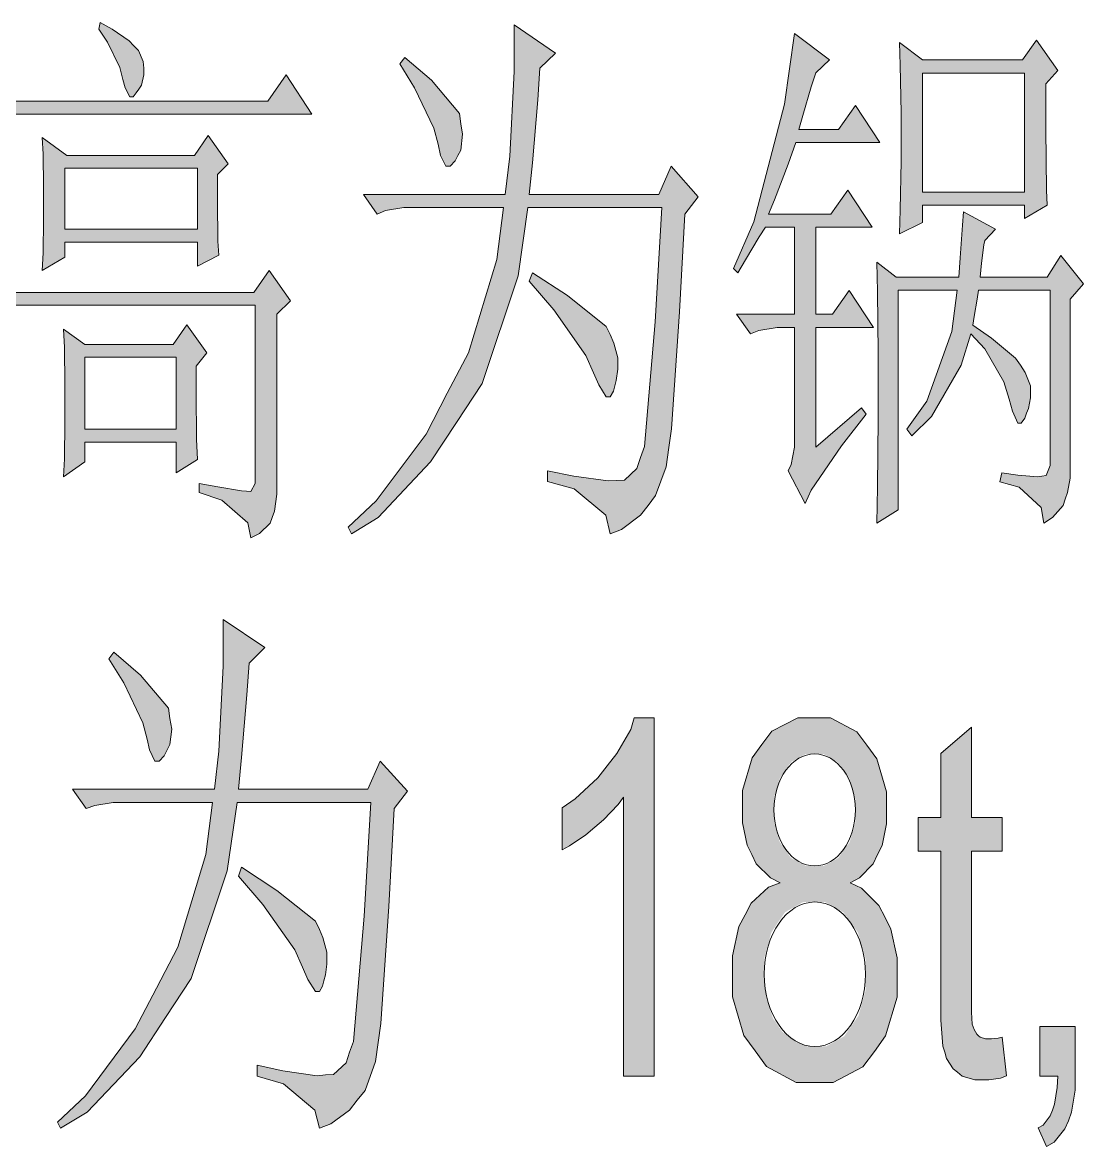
# Model space of a CAD drawing. Header units: millimetres. Extents: x 0 to 414, y 0 to 292.
# Drawn here: x 78.97 to 87.39, y 96.9 to 105.82 of the extents above; entities that cross this region are included whole.
import ezdxf

# ---------------------------------------------------------------- set-up
doc = ezdxf.new("R2010")
doc.units = ezdxf.units.MM

msp = doc.modelspace()

# ---------------------------------------------------------------- hatches: boundary and pattern name
h = msp.add_hatch(color=0)
h.dxf.hatch_style = 2
h.paths.add_polyline_path([(79.579611, 105.762778), (79.590194, 105.815694), (79.685444, 105.762778), (79.8195, 105.671056), (79.854778, 105.63225), (79.893583, 105.593444), (79.932389, 105.50525), (79.935917, 105.452333), (79.935917, 105.399417), (79.918278, 105.318278), (79.897111, 105.286528), (79.875944, 105.258306), (79.85125, 105.226556), (79.826556, 105.226556), (79.78775, 105.297111), (79.770111, 105.364139), (79.745417, 105.459389), (79.650167, 105.660472)])
h = msp.add_hatch(color=0)
h.dxf.hatch_style = 2
h.paths.add_polyline_path([(82.874556, 105.798056), (83.202639, 105.572278), (83.079167, 105.452333), (83.061528, 105.201861), (83.019194, 104.700917), (82.9945, 104.450444), (84.021083, 104.450444), (84.119861, 104.676222), (84.335056, 104.432806), (84.229222, 104.295222), (84.186889, 103.519111), (84.123389, 102.591306), (84.102222, 102.443139), (84.081056, 102.291444), (83.996389, 102.062139), (83.936417, 101.984528), (83.876444, 101.906917), (83.72475, 101.794028), (83.636556, 101.75875), (83.601278, 101.906917), (83.350806, 102.115056), (83.139139, 102.175028), (83.139139, 102.259694), (83.347278, 102.217361), (83.618917, 102.178556), (83.682417, 102.182083), (83.749444, 102.185611), (83.848222, 102.277333), (83.876444, 102.365528), (83.908194, 102.450194), (83.992861, 103.4415), (84.045778, 104.348139), (82.983917, 104.348139), (82.906306, 103.804861), (82.620556, 102.951139), (82.415944, 102.640694), (82.211333, 102.33025), (81.795056, 101.889278), (81.583389, 101.75875), (81.558694, 101.811667), (81.780944, 102.019806), (82.176056, 102.548972), (82.341861, 102.873528), (82.511194, 103.194556), (82.736972, 103.935389), (82.789889, 104.348139), (82.077278, 104.348139), (81.999667, 104.348139), (81.855028, 104.323444), (81.788, 104.295222), (81.678639, 104.450444), (82.804, 104.450444), (82.839278, 104.753833), (82.874556, 105.427639)])
h = msp.add_hatch(color=0)
h.dxf.hatch_style = 2
h.paths.add_polyline_path([(85.266389, 102.446667), (85.62975, 102.757111), (85.665028, 102.707722), (85.471, 102.45725), (85.231111, 102.104472), (85.181722, 101.998639), (85.047667, 102.259694), (85.072361, 102.309083), (85.097056, 102.446667), (85.097056, 102.534861), (85.097056, 103.395639), (85.037083, 103.395639), (84.959472, 103.395639), (84.814833, 103.370944), (84.747806, 103.34625), (84.638444, 103.501472), (85.097056, 103.501472), (85.097056, 104.192917), (84.86775, 104.192917), (84.818361, 104.115306), (84.709, 103.931861), (84.649028, 103.829556), (84.61375, 103.864833), (84.776028, 104.23525), (85.019444, 105.166583), (85.097056, 105.7275), (85.37575, 105.519361), (85.266389, 105.417056), (85.231111, 105.304167), (85.164083, 105.078389), (85.132333, 104.9655), (85.446306, 104.9655), (85.580361, 105.156), (85.774389, 104.863194), (85.107639, 104.863194), (85.047667, 104.690333), (84.938306, 104.408111), (84.892444, 104.295222), (85.386333, 104.295222), (85.520389, 104.485722), (85.714417, 104.192917), (85.266389, 104.192917), (85.266389, 103.501472), (85.400444, 103.501472), (85.530972, 103.688444), (85.725, 103.395639), (85.266389, 103.395639)])
h = msp.add_hatch(color=0)
h.paths.add_polyline_path([(86.920917, 104.365778), (86.113056, 104.365778), (86.113056, 104.228194), (85.929611, 104.14), (85.936667, 104.3305), (85.943722, 104.715028), (85.943722, 104.905528), (85.943722, 105.099556), (85.936667, 105.477028), (85.929611, 105.656944), (86.113056, 105.519361), (86.906806, 105.519361), (87.016167, 105.674583), (87.1855, 105.434694), (87.09025, 105.328861), (87.09025, 104.969028), (87.097306, 104.485722), (87.100833, 104.365778), (86.920917, 104.259944)])
h.paths.add_polyline_path([(86.113056, 105.413528), (86.113056, 104.468083), (86.920917, 104.468083), (86.920917, 105.413528)])
h = msp.add_hatch(color=0)
h.dxf.hatch_style = 2
h.paths.add_polyline_path([(82.006722, 105.537), (82.218389, 105.357083), (82.440639, 105.0925), (82.451222, 105.011361), (82.465333, 104.930222), (82.451222, 104.803222), (82.426528, 104.760889), (82.405361, 104.718556), (82.366556, 104.676222), (82.355972, 104.676222), (82.331278, 104.676222), (82.288944, 104.760889), (82.271306, 104.849083), (82.236028, 104.976083), (82.084333, 105.297111), (81.967917, 105.487611)])
h = msp.add_hatch(color=0)
h.dxf.hatch_style = 2
h.paths.add_polyline_path([(78.514222, 105.191278), (80.920167, 105.191278), (81.064806, 105.399417), (81.269417, 105.088972), (78.912861, 105.088972), (78.83525, 105.088972), (78.690611, 105.064278), (78.623583, 105.036056)])
h = msp.add_hatch(color=0)
h.paths.add_polyline_path([(79.131583, 103.847194), (79.138639, 103.988306), (79.142167, 104.252889), (79.142167, 104.383417), (79.142167, 104.513944), (79.138639, 104.771472), (79.131583, 104.902), (79.325611, 104.760889), (80.338083, 104.760889), (80.447444, 104.919639), (80.606194, 104.693861), (80.521528, 104.609194), (80.521528, 104.401056), (80.525056, 104.080028), (80.532111, 103.970667), (80.362778, 103.882472), (80.362778, 104.072972), (79.3115, 104.072972), (79.3115, 103.953028)])
h.paths.add_polyline_path([(79.3115, 104.658583), (79.3115, 104.175278), (80.362778, 104.175278), (80.362778, 104.658583)])
h = msp.add_hatch(color=0)
h.dxf.hatch_style = 2
h.paths.add_polyline_path([(86.437611, 104.312861), (86.691611, 104.175278), (86.606944, 104.087083), (86.599889, 104.051806), (86.58225, 103.907167), (86.571667, 103.794278), (87.100833, 103.794278), (87.210194, 103.967139), (87.390111, 103.741361), (87.284278, 103.621417), (87.284278, 102.259694), (87.284278, 102.199722), (87.263111, 102.086833), (87.245472, 102.033917), (87.227833, 101.984528), (87.143167, 101.889278), (87.076139, 101.843417), (87.054972, 101.966889), (86.878583, 102.129167), (86.726889, 102.1715), (86.741, 102.242056), (86.868, 102.224417), (87.02675, 102.210306), (87.0585, 102.217361), (87.093778, 102.220889), (87.125528, 102.302028), (87.125528, 102.379639), (87.125528, 103.691972), (86.557556, 103.691972), (86.546972, 103.621417), (86.522278, 103.483833), (86.511694, 103.413278), (86.659861, 103.310972), (86.850361, 103.152222), (86.889167, 103.095778), (86.927972, 103.039333), (86.970306, 102.9335), (86.970306, 102.880583), (86.970306, 102.83825), (86.952667, 102.753583), (86.938556, 102.714778), (86.924444, 102.675972), (86.896222, 102.637167), (86.885639, 102.637167), (86.868, 102.637167), (86.825667, 102.732417), (86.800972, 102.827667), (86.758639, 102.96525), (86.606944, 103.226306), (86.497583, 103.34625), (86.419972, 103.095778), (86.183611, 102.690083), (86.028389, 102.534861), (85.989583, 102.587778), (86.148333, 102.810028), (86.345889, 103.363889), (86.388222, 103.691972), (85.919028, 103.691972), (85.919028, 101.94925), (85.749694, 101.843417), (85.75675, 102.129167), (85.760278, 102.672444), (85.760278, 102.9335), (85.760278, 103.191028), (85.75675, 103.681389), (85.749694, 103.914222), (85.904917, 103.794278), (86.402333, 103.794278), (86.412917, 103.9495), (86.430556, 104.207028)])
h = msp.add_hatch(color=0)
h.dxf.hatch_style = 2
h.paths.add_polyline_path([(80.376889, 102.157389), (80.525056, 102.132694), (80.712028, 102.100944), (80.750833, 102.097417), (80.786111, 102.093889), (80.821389, 102.157389), (80.821389, 102.227944), (80.821389, 103.572028), (78.902278, 103.572028), (78.902278, 101.899861), (78.732944, 101.776389), (78.74, 102.037444), (78.743528, 102.548972), (78.743528, 102.802972), (78.743528, 103.056972), (78.74, 103.572028), (78.732944, 103.829556), (78.902278, 103.674333), (80.810806, 103.674333), (80.93075, 103.847194), (81.100083, 103.607306), (80.990722, 103.501472), (80.990722, 102.157389), (80.990722, 102.072722), (80.973083, 101.938667), (80.955444, 101.889278), (80.937806, 101.843417), (80.853139, 101.762278), (80.786111, 101.727), (80.761417, 101.846944), (80.556806, 102.026861), (80.376889, 102.086833)])
h = msp.add_hatch(color=0)
h.dxf.hatch_style = 2
h.paths.add_polyline_path([(83.019194, 103.829556), (83.297889, 103.649639), (83.604806, 103.402694), (83.636556, 103.339194), (83.664778, 103.272167), (83.696528, 103.15575), (83.696528, 103.106361), (83.696528, 103.064028), (83.682417, 102.975833), (83.671833, 102.9335), (83.66125, 102.891167), (83.636556, 102.845306), (83.622444, 102.845306), (83.604806, 102.845306), (83.544833, 102.940556), (83.5025, 103.035806), (83.442528, 103.173389), (83.188528, 103.53675), (82.9945, 103.762528)])
h = msp.add_hatch(color=0)
h.paths.add_polyline_path([(80.352194, 103.088722), (80.352194, 102.880583), (80.355722, 102.510167), (80.362778, 102.347889), (80.193444, 102.242056), (80.193444, 102.485472), (79.47025, 102.485472), (79.47025, 102.33025), (79.300917, 102.210306), (79.307972, 102.354944), (79.3115, 102.64775), (79.3115, 102.795917), (79.3115, 102.944083), (79.307972, 103.236889), (79.300917, 103.381528), (79.47025, 103.261583), (80.16875, 103.261583), (80.278111, 103.416806), (80.436861, 103.194556)])
h.paths.add_polyline_path([(79.47025, 103.159278), (79.47025, 102.587778), (80.193444, 102.587778), (80.193444, 103.159278)])
h = msp.add_hatch(color=0)
h.dxf.hatch_style = 2
h.paths.add_polyline_path([(80.567389, 101.077889), (80.895472, 100.855639), (80.772, 100.732167), (80.754361, 100.481694), (80.712028, 99.984278), (80.687333, 99.733806), (81.713917, 99.733806), (81.812694, 99.956056), (82.027889, 99.716167), (81.922056, 99.578583), (81.879722, 98.802472), (81.816222, 97.874667), (81.795056, 97.722972), (81.773889, 97.571278), (81.69275, 97.341972), (81.62925, 97.264361), (81.569278, 97.18675), (81.421111, 97.077389), (81.329389, 97.042111), (81.294111, 97.18675), (81.043639, 97.394889), (80.8355, 97.454861), (80.8355, 97.543056), (81.040111, 97.497194), (81.31175, 97.458389), (81.378778, 97.465444), (81.442278, 97.468972), (81.541056, 97.560694), (81.569278, 97.645361), (81.601028, 97.730028), (81.685694, 98.724861), (81.738611, 99.627972), (80.67675, 99.627972), (80.599139, 99.084694), (80.313389, 98.230972), (80.108778, 97.920528), (79.904167, 97.610083), (79.487889, 97.169111), (79.276222, 97.042111), (79.251528, 97.0915), (79.473778, 97.299639), (79.868889, 97.832333), (80.038222, 98.153361), (80.207556, 98.477917), (80.429806, 99.215222), (80.482722, 99.627972), (79.770111, 99.627972), (79.6925, 99.627972), (79.547861, 99.603278), (79.480833, 99.578583), (79.371472, 99.733806), (80.496833, 99.733806), (80.532111, 100.033667), (80.567389, 100.707472)])
h = msp.add_hatch(color=0)
h.dxf.hatch_style = 2
h.paths.add_polyline_path([(79.699556, 100.820361), (79.911222, 100.636917), (80.133472, 100.375861), (80.144056, 100.294722), (80.158167, 100.210056), (80.144056, 100.086583), (80.122889, 100.04425), (80.098194, 99.998389), (80.059389, 99.956056), (80.048806, 99.956056), (80.024111, 99.956056), (79.981778, 100.04425), (79.964139, 100.128917), (79.928861, 100.259444), (79.777167, 100.576944), (79.66075, 100.767444)])
h = msp.add_hatch(color=0)
h.dxf.hatch_style = 2
h.paths.add_polyline_path([(83.985806, 97.454861), (83.742389, 97.454861), (83.742389, 99.670306), (83.700056, 99.610333), (83.583639, 99.490389), (83.513083, 99.430417), (83.442528, 99.370444), (83.312, 99.28225), (83.255556, 99.2505), (83.255556, 99.585639), (83.357861, 99.656194), (83.537778, 99.822), (83.611861, 99.91725), (83.689472, 100.016028), (83.798833, 100.206528), (83.827056, 100.29825), (83.985806, 100.29825)])
h = msp.add_hatch(color=0)
h.paths.add_polyline_path([(84.984167, 98.989444), (84.906556, 99.02825), (84.793667, 99.141139), (84.758389, 99.215222), (84.723111, 99.289306), (84.684306, 99.465694), (84.684306, 99.568), (84.684306, 99.723222), (84.761917, 99.98075), (84.839528, 100.086583), (84.917139, 100.192417), (85.125278, 100.29825), (85.252278, 100.29825), (85.382806, 100.29825), (85.590944, 100.188889), (85.672083, 100.083056), (85.749694, 99.973694), (85.827306, 99.712639), (85.827306, 99.557417), (85.827306, 99.458639), (85.792028, 99.285778), (85.75675, 99.215222), (85.721472, 99.141139), (85.612111, 99.02825), (85.538028, 98.989444), (85.62975, 98.947111), (85.767333, 98.809528), (85.816722, 98.714278), (85.862583, 98.622556), (85.911972, 98.39325), (85.911972, 98.262722), (85.911972, 98.082806), (85.82025, 97.775889), (85.732056, 97.652417), (85.640333, 97.528944), (85.403972, 97.405472), (85.259333, 97.405472), (85.111167, 97.405472), (84.874806, 97.532472), (84.786611, 97.655944), (84.694889, 97.779417), (84.606694, 98.086333), (84.606694, 98.273306), (84.606694, 98.410889), (84.656083, 98.643722), (84.705472, 98.735444), (84.754861, 98.827167), (84.892444, 98.954167)])
h.paths.add_polyline_path([(84.857167, 98.273306), (84.857167, 98.195694), (84.881861, 98.054583), (84.903028, 97.984028), (84.927722, 97.913472), (85.001806, 97.807639), (85.051194, 97.768833), (85.100583, 97.730028), (85.202889, 97.691222), (85.259333, 97.691222), (85.347528, 97.691222), (85.492167, 97.772361), (85.548611, 97.8535), (85.605056, 97.934639), (85.6615, 98.135722), (85.6615, 98.259194), (85.6615, 98.386194), (85.601528, 98.594333), (85.545083, 98.675472), (85.485111, 98.756611), (85.340472, 98.83775), (85.252278, 98.83775), (85.167611, 98.83775), (85.022972, 98.756611), (84.966528, 98.675472), (84.913611, 98.594333), (84.857167, 98.39325)])
h.paths.add_polyline_path([(84.934778, 99.578583), (84.934778, 99.476278), (84.980639, 99.314), (85.0265, 99.2505), (85.068833, 99.187), (85.188778, 99.1235), (85.259333, 99.1235), (85.329889, 99.1235), (85.446306, 99.187), (85.488639, 99.2505), (85.5345, 99.310472), (85.580361, 99.465694), (85.580361, 99.557417), (85.580361, 99.656194), (85.5345, 99.814944), (85.488639, 99.881972), (85.442778, 99.945472), (85.326361, 100.0125), (85.255806, 100.0125), (85.188778, 100.0125), (85.072361, 99.949), (85.0265, 99.8855), (84.980639, 99.818472), (84.934778, 99.666778)])
h = msp.add_hatch(color=0)
h.dxf.hatch_style = 2
h.paths.add_polyline_path([(86.744528, 97.765306), (86.779806, 97.458389), (86.730417, 97.44075), (86.638694, 97.426639), (86.596361, 97.426639), (86.529333, 97.426639), (86.427028, 97.454861), (86.39175, 97.486611), (86.356472, 97.514833), (86.303556, 97.595972), (86.289444, 97.645361), (86.275333, 97.69475), (86.257694, 97.899361), (86.257694, 98.054583), (86.257694, 99.239917), (86.077778, 99.239917), (86.077778, 99.508028), (86.257694, 99.508028), (86.257694, 100.016028), (86.501111, 100.224167), (86.501111, 99.508028), (86.744528, 99.508028), (86.744528, 99.239917), (86.501111, 99.239917), (86.501111, 98.036944), (86.501111, 97.962861), (86.508167, 97.867611), (86.515222, 97.846444), (86.522278, 97.825278), (86.543444, 97.79), (86.557556, 97.775889), (86.571667, 97.765306), (86.614, 97.751194), (86.638694, 97.751194), (86.659861, 97.751194), (86.712778, 97.75825)])
h = msp.add_hatch(color=0)
h.dxf.hatch_style = 2
h.paths.add_polyline_path([(80.712028, 99.112917), (80.990722, 98.929472), (81.297639, 98.686056), (81.329389, 98.619028), (81.357611, 98.555528), (81.389361, 98.439111), (81.389361, 98.386194), (81.389361, 98.343861), (81.378778, 98.259194), (81.364667, 98.213333), (81.354083, 98.171), (81.329389, 98.128667), (81.315278, 98.128667), (81.297639, 98.128667), (81.237667, 98.223917), (81.195333, 98.319167), (81.135361, 98.45675), (80.881361, 98.816583), (80.687333, 99.042361)])
h = msp.add_hatch(color=0)
h.dxf.hatch_style = 2
h.paths.add_polyline_path([(87.044389, 97.454861), (87.044389, 97.849972), (87.323083, 97.849972), (87.323083, 97.454861), (87.323083, 97.3455), (87.294861, 97.169111), (87.270167, 97.102083), (87.241944, 97.038583), (87.157278, 96.93275), (87.097306, 96.897472), (87.030278, 97.045639), (87.069083, 97.066806), (87.125528, 97.140889), (87.143167, 97.18675), (87.160806, 97.232611), (87.181972, 97.366667), (87.1855, 97.454861)])

# ---------------------------------------------------------------- linework, layer by layer
at = {"color": 0, "lineweight": 0}
for points in [[(79.579611, 105.762778), (79.590194, 105.815694), (79.685444, 105.762778), (79.8195, 105.671056), (79.854778, 105.63225), (79.893583, 105.593444), (79.932389, 105.50525), (79.935917, 105.452333), (79.935917, 105.399417), (79.918278, 105.318278), (79.897111, 105.286528), (79.875944, 105.258306), (79.85125, 105.226556), (79.826556, 105.226556), (79.78775, 105.297111), (79.770111, 105.364139), (79.745417, 105.459389), (79.650167, 105.660472)], [(82.874556, 105.798056), (83.202639, 105.572278), (83.079167, 105.452333), (83.061528, 105.201861), (83.019194, 104.700917), (82.9945, 104.450444), (84.021083, 104.450444), (84.119861, 104.676222), (84.335056, 104.432806), (84.229222, 104.295222), (84.186889, 103.519111), (84.123389, 102.591306), (84.102222, 102.443139), (84.081056, 102.291444), (83.996389, 102.062139), (83.936417, 101.984528), (83.876444, 101.906917), (83.72475, 101.794028), (83.636556, 101.75875), (83.601278, 101.906917), (83.350806, 102.115056), (83.139139, 102.175028), (83.139139, 102.259694), (83.347278, 102.217361), (83.618917, 102.178556), (83.682417, 102.182083), (83.749444, 102.185611), (83.848222, 102.277333), (83.876444, 102.365528), (83.908194, 102.450194), (83.992861, 103.4415), (84.045778, 104.348139), (82.983917, 104.348139), (82.906306, 103.804861), (82.620556, 102.951139), (82.415944, 102.640694), (82.211333, 102.33025), (81.795056, 101.889278), (81.583389, 101.75875), (81.558694, 101.811667), (81.780944, 102.019806), (82.176056, 102.548972), (82.341861, 102.873528), (82.511194, 103.194556), (82.736972, 103.935389), (82.789889, 104.348139), (82.077278, 104.348139), (81.999667, 104.348139), (81.855028, 104.323444), (81.788, 104.295222), (81.678639, 104.450444), (82.804, 104.450444), (82.839278, 104.753833), (82.874556, 105.427639)], [(85.266389, 102.446667), (85.62975, 102.757111), (85.665028, 102.707722), (85.471, 102.45725), (85.231111, 102.104472), (85.181722, 101.998639), (85.047667, 102.259694), (85.072361, 102.309083), (85.097056, 102.446667), (85.097056, 102.534861), (85.097056, 103.395639), (85.037083, 103.395639), (84.959472, 103.395639), (84.814833, 103.370944), (84.747806, 103.34625), (84.638444, 103.501472), (85.097056, 103.501472), (85.097056, 104.192917), (84.86775, 104.192917), (84.818361, 104.115306), (84.709, 103.931861), (84.649028, 103.829556), (84.61375, 103.864833), (84.776028, 104.23525), (85.019444, 105.166583), (85.097056, 105.7275), (85.37575, 105.519361), (85.266389, 105.417056), (85.231111, 105.304167), (85.164083, 105.078389), (85.132333, 104.9655), (85.446306, 104.9655), (85.580361, 105.156), (85.774389, 104.863194), (85.107639, 104.863194), (85.047667, 104.690333), (84.938306, 104.408111), (84.892444, 104.295222), (85.386333, 104.295222), (85.520389, 104.485722), (85.714417, 104.192917), (85.266389, 104.192917), (85.266389, 103.501472), (85.400444, 103.501472), (85.530972, 103.688444), (85.725, 103.395639), (85.266389, 103.395639)], [(86.920917, 104.365778), (86.113056, 104.365778), (86.113056, 104.228194), (85.929611, 104.14), (85.936667, 104.3305), (85.943722, 104.715028), (85.943722, 104.905528), (85.943722, 105.099556), (85.936667, 105.477028), (85.929611, 105.656944), (86.113056, 105.519361), (86.906806, 105.519361), (87.016167, 105.674583), (87.1855, 105.434694), (87.09025, 105.328861), (87.09025, 104.969028), (87.097306, 104.485722), (87.100833, 104.365778), (86.920917, 104.259944)], [(82.006722, 105.537), (82.218389, 105.357083), (82.440639, 105.0925), (82.451222, 105.011361), (82.465333, 104.930222), (82.451222, 104.803222), (82.426528, 104.760889), (82.405361, 104.718556), (82.366556, 104.676222), (82.355972, 104.676222), (82.331278, 104.676222), (82.288944, 104.760889), (82.271306, 104.849083), (82.236028, 104.976083), (82.084333, 105.297111), (81.967917, 105.487611)], [(86.113056, 105.413528), (86.113056, 104.468083), (86.920917, 104.468083), (86.920917, 105.413528)], [(78.514222, 105.191278), (80.920167, 105.191278), (81.064806, 105.399417), (81.269417, 105.088972), (78.912861, 105.088972), (78.83525, 105.088972), (78.690611, 105.064278), (78.623583, 105.036056)], [(79.131583, 103.847194), (79.138639, 103.988306), (79.142167, 104.252889), (79.142167, 104.383417), (79.142167, 104.513944), (79.138639, 104.771472), (79.131583, 104.902), (79.325611, 104.760889), (80.338083, 104.760889), (80.447444, 104.919639), (80.606194, 104.693861), (80.521528, 104.609194), (80.521528, 104.401056), (80.525056, 104.080028), (80.532111, 103.970667), (80.362778, 103.882472), (80.362778, 104.072972), (79.3115, 104.072972), (79.3115, 103.953028)], [(79.3115, 104.658583), (79.3115, 104.175278), (80.362778, 104.175278), (80.362778, 104.658583)], [(86.437611, 104.312861), (86.691611, 104.175278), (86.606944, 104.087083), (86.599889, 104.051806), (86.58225, 103.907167), (86.571667, 103.794278), (87.100833, 103.794278), (87.210194, 103.967139), (87.390111, 103.741361), (87.284278, 103.621417), (87.284278, 102.259694), (87.284278, 102.199722), (87.263111, 102.086833), (87.245472, 102.033917), (87.227833, 101.984528), (87.143167, 101.889278), (87.076139, 101.843417), (87.054972, 101.966889), (86.878583, 102.129167), (86.726889, 102.1715), (86.741, 102.242056), (86.868, 102.224417), (87.02675, 102.210306), (87.0585, 102.217361), (87.093778, 102.220889), (87.125528, 102.302028), (87.125528, 102.379639), (87.125528, 103.691972), (86.557556, 103.691972), (86.546972, 103.621417), (86.522278, 103.483833), (86.511694, 103.413278), (86.659861, 103.310972), (86.850361, 103.152222), (86.889167, 103.095778), (86.927972, 103.039333), (86.970306, 102.9335), (86.970306, 102.880583), (86.970306, 102.83825), (86.952667, 102.753583), (86.938556, 102.714778), (86.924444, 102.675972), (86.896222, 102.637167), (86.885639, 102.637167), (86.868, 102.637167), (86.825667, 102.732417), (86.800972, 102.827667), (86.758639, 102.96525), (86.606944, 103.226306), (86.497583, 103.34625), (86.419972, 103.095778), (86.183611, 102.690083), (86.028389, 102.534861), (85.989583, 102.587778), (86.148333, 102.810028), (86.345889, 103.363889), (86.388222, 103.691972), (85.919028, 103.691972), (85.919028, 101.94925), (85.749694, 101.843417), (85.75675, 102.129167), (85.760278, 102.672444), (85.760278, 102.9335), (85.760278, 103.191028), (85.75675, 103.681389), (85.749694, 103.914222), (85.904917, 103.794278), (86.402333, 103.794278), (86.412917, 103.9495), (86.430556, 104.207028)], [(83.019194, 103.829556), (83.297889, 103.649639), (83.604806, 103.402694), (83.636556, 103.339194), (83.664778, 103.272167), (83.696528, 103.15575), (83.696528, 103.106361), (83.696528, 103.064028), (83.682417, 102.975833), (83.671833, 102.9335), (83.66125, 102.891167), (83.636556, 102.845306), (83.622444, 102.845306), (83.604806, 102.845306), (83.544833, 102.940556), (83.5025, 103.035806), (83.442528, 103.173389), (83.188528, 103.53675), (82.9945, 103.762528)], [(80.352194, 103.088722), (80.352194, 102.880583), (80.355722, 102.510167), (80.362778, 102.347889), (80.193444, 102.242056), (80.193444, 102.485472), (79.47025, 102.485472), (79.47025, 102.33025), (79.300917, 102.210306), (79.307972, 102.354944), (79.3115, 102.64775), (79.3115, 102.795917), (79.3115, 102.944083), (79.307972, 103.236889), (79.300917, 103.381528), (79.47025, 103.261583), (80.16875, 103.261583), (80.278111, 103.416806), (80.436861, 103.194556)], [(79.47025, 103.159278), (79.47025, 102.587778), (80.193444, 102.587778), (80.193444, 103.159278)], [(80.567389, 101.077889), (80.895472, 100.855639), (80.772, 100.732167), (80.754361, 100.481694), (80.712028, 99.984278), (80.687333, 99.733806), (81.713917, 99.733806), (81.812694, 99.956056), (82.027889, 99.716167), (81.922056, 99.578583), (81.879722, 98.802472), (81.816222, 97.874667), (81.795056, 97.722972), (81.773889, 97.571278), (81.69275, 97.341972), (81.62925, 97.264361), (81.569278, 97.18675), (81.421111, 97.077389), (81.329389, 97.042111), (81.294111, 97.18675), (81.043639, 97.394889), (80.8355, 97.454861), (80.8355, 97.543056), (81.040111, 97.497194), (81.31175, 97.458389), (81.378778, 97.465444), (81.442278, 97.468972), (81.541056, 97.560694), (81.569278, 97.645361), (81.601028, 97.730028), (81.685694, 98.724861), (81.738611, 99.627972), (80.67675, 99.627972), (80.599139, 99.084694), (80.313389, 98.230972), (80.108778, 97.920528), (79.904167, 97.610083), (79.487889, 97.169111), (79.276222, 97.042111), (79.251528, 97.0915), (79.473778, 97.299639), (79.868889, 97.832333), (80.038222, 98.153361), (80.207556, 98.477917), (80.429806, 99.215222), (80.482722, 99.627972), (79.770111, 99.627972), (79.6925, 99.627972), (79.547861, 99.603278), (79.480833, 99.578583), (79.371472, 99.733806), (80.496833, 99.733806), (80.532111, 100.033667), (80.567389, 100.707472)], [(79.699556, 100.820361), (79.911222, 100.636917), (80.133472, 100.375861), (80.144056, 100.294722), (80.158167, 100.210056), (80.144056, 100.086583), (80.122889, 100.04425), (80.098194, 99.998389), (80.059389, 99.956056), (80.048806, 99.956056), (80.024111, 99.956056), (79.981778, 100.04425), (79.964139, 100.128917), (79.928861, 100.259444), (79.777167, 100.576944), (79.66075, 100.767444)], [(83.985806, 97.454861), (83.742389, 97.454861), (83.742389, 99.670306), (83.700056, 99.610333), (83.583639, 99.490389), (83.513083, 99.430417), (83.442528, 99.370444), (83.312, 99.28225), (83.255556, 99.2505), (83.255556, 99.585639), (83.357861, 99.656194), (83.537778, 99.822), (83.611861, 99.91725), (83.689472, 100.016028), (83.798833, 100.206528), (83.827056, 100.29825), (83.985806, 100.29825)], [(84.984167, 98.989444), (84.906556, 99.02825), (84.793667, 99.141139), (84.758389, 99.215222), (84.723111, 99.289306), (84.684306, 99.465694), (84.684306, 99.568), (84.684306, 99.723222), (84.761917, 99.98075), (84.839528, 100.086583), (84.917139, 100.192417), (85.125278, 100.29825), (85.252278, 100.29825), (85.382806, 100.29825), (85.590944, 100.188889), (85.672083, 100.083056), (85.749694, 99.973694), (85.827306, 99.712639), (85.827306, 99.557417), (85.827306, 99.458639), (85.792028, 99.285778), (85.75675, 99.215222), (85.721472, 99.141139), (85.612111, 99.02825), (85.538028, 98.989444), (85.62975, 98.947111), (85.767333, 98.809528), (85.816722, 98.714278), (85.862583, 98.622556), (85.911972, 98.39325), (85.911972, 98.262722), (85.911972, 98.082806), (85.82025, 97.775889), (85.732056, 97.652417), (85.640333, 97.528944), (85.403972, 97.405472), (85.259333, 97.405472), (85.111167, 97.405472), (84.874806, 97.532472), (84.786611, 97.655944), (84.694889, 97.779417), (84.606694, 98.086333), (84.606694, 98.273306), (84.606694, 98.410889), (84.656083, 98.643722), (84.705472, 98.735444), (84.754861, 98.827167), (84.892444, 98.954167)], [(86.744528, 97.765306), (86.779806, 97.458389), (86.730417, 97.44075), (86.638694, 97.426639), (86.596361, 97.426639), (86.529333, 97.426639), (86.427028, 97.454861), (86.39175, 97.486611), (86.356472, 97.514833), (86.303556, 97.595972), (86.289444, 97.645361), (86.275333, 97.69475), (86.257694, 97.899361), (86.257694, 98.054583), (86.257694, 99.239917), (86.077778, 99.239917), (86.077778, 99.508028), (86.257694, 99.508028), (86.257694, 100.016028), (86.501111, 100.224167), (86.501111, 99.508028), (86.744528, 99.508028), (86.744528, 99.239917), (86.501111, 99.239917), (86.501111, 98.036944), (86.501111, 97.962861), (86.508167, 97.867611), (86.515222, 97.846444), (86.522278, 97.825278), (86.543444, 97.79), (86.557556, 97.775889), (86.571667, 97.765306), (86.614, 97.751194), (86.638694, 97.751194), (86.659861, 97.751194), (86.712778, 97.75825)], [(80.712028, 99.112917), (80.990722, 98.929472), (81.297639, 98.686056), (81.329389, 98.619028), (81.357611, 98.555528), (81.389361, 98.439111), (81.389361, 98.386194), (81.389361, 98.343861), (81.378778, 98.259194), (81.364667, 98.213333), (81.354083, 98.171), (81.329389, 98.128667), (81.315278, 98.128667), (81.297639, 98.128667), (81.237667, 98.223917), (81.195333, 98.319167), (81.135361, 98.45675), (80.881361, 98.816583), (80.687333, 99.042361)], [(87.044389, 97.454861), (87.044389, 97.849972), (87.323083, 97.849972), (87.323083, 97.454861), (87.323083, 97.3455), (87.294861, 97.169111), (87.270167, 97.102083), (87.241944, 97.038583), (87.157278, 96.93275), (87.097306, 96.897472), (87.030278, 97.045639), (87.069083, 97.066806), (87.125528, 97.140889), (87.143167, 97.18675), (87.160806, 97.232611), (87.181972, 97.366667), (87.1855, 97.454861)]]:
    msp.add_lwpolyline(points, close=True, dxfattribs=at)
msp.add_lwpolyline([(78.902278, 103.674333), (80.810806, 103.674333), (80.93075, 103.847194), (81.100083, 103.607306), (80.990722, 103.501472), (80.990722, 102.157389), (80.990722, 102.072722), (80.973083, 101.938667), (80.955444, 101.889278), (80.937806, 101.843417), (80.853139, 101.762278), (80.786111, 101.727), (80.761417, 101.846944), (80.556806, 102.026861), (80.376889, 102.086833), (80.376889, 102.157389), (80.525056, 102.132694), (80.712028, 102.100944), (80.750833, 102.097417), (80.786111, 102.093889), (80.821389, 102.157389), (80.821389, 102.227944), (80.821389, 103.572028), (78.902278, 103.572028)], dxfattribs=at)
for centre, major_axis, ratio in [((85.257569, 99.568), (0, 0.4445), 0.72619), ((85.259333, 98.264486), (0, 0.573264), 0.701538)]:
    msp.add_ellipse(centre, major_axis=major_axis, ratio=ratio, start_param=0, end_param=6.283185, dxfattribs=at)

doc.saveas('drawing.dxf')
